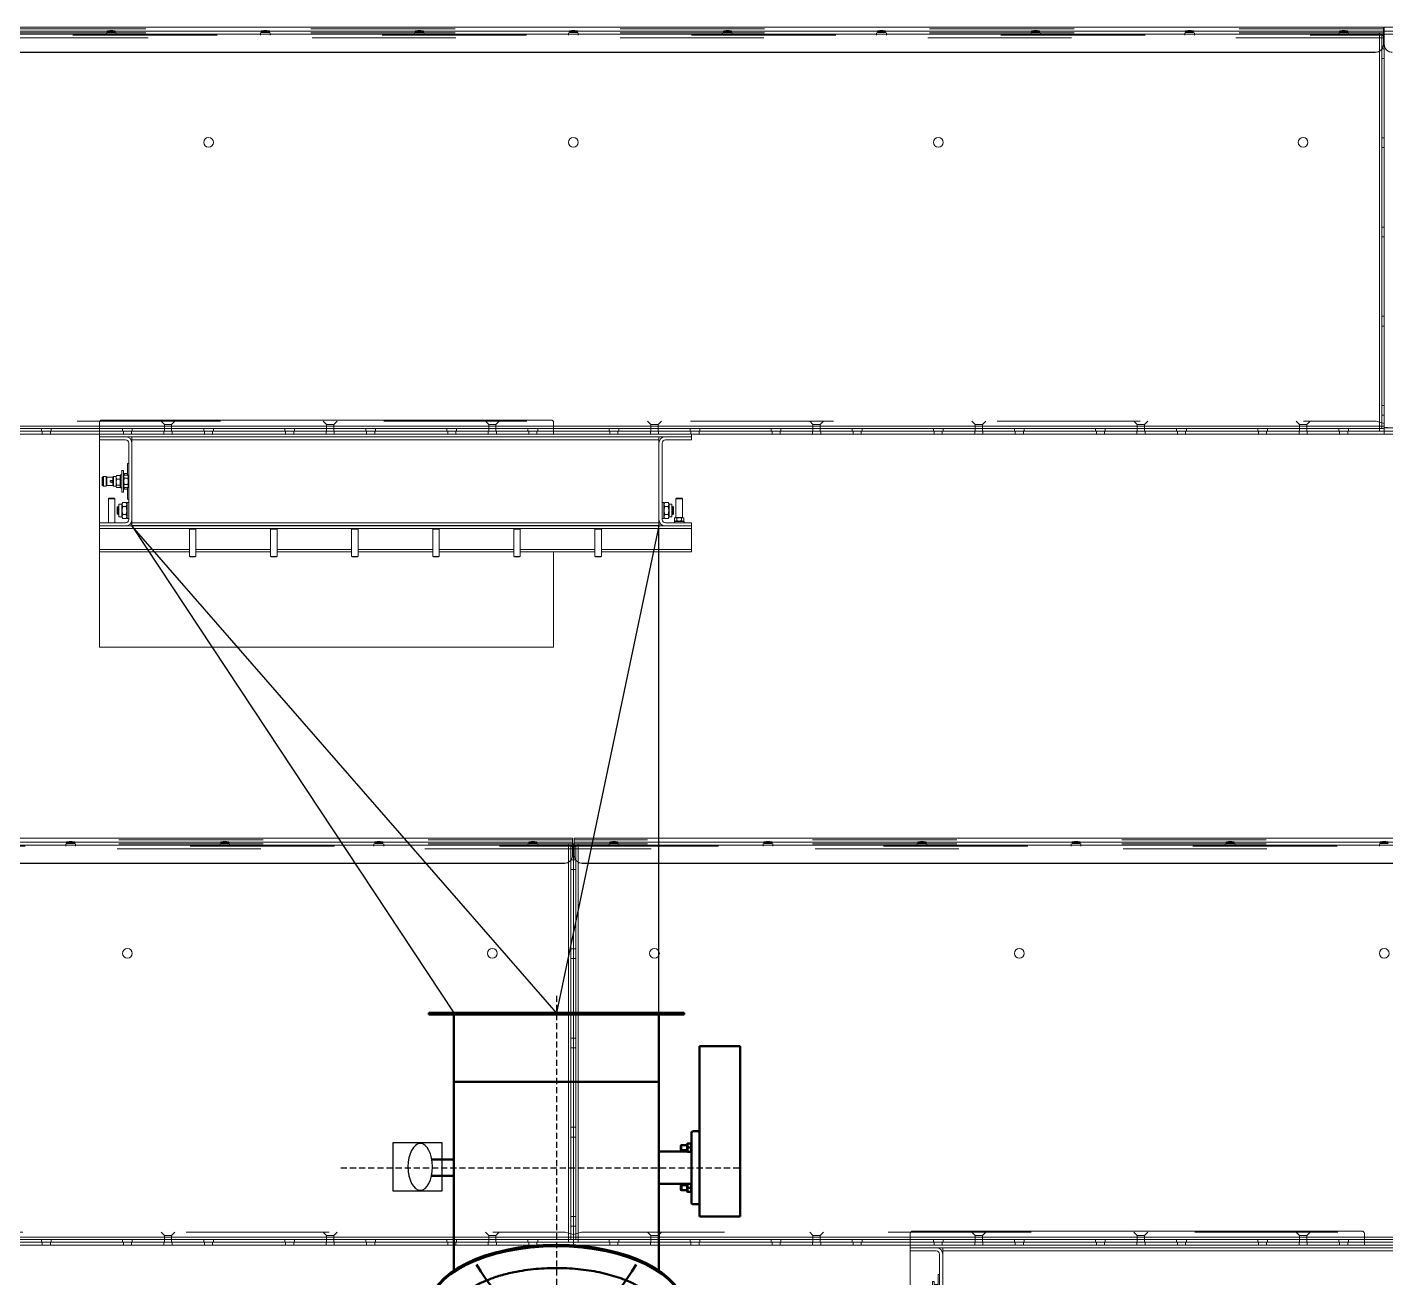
# Model space of a CAD drawing. Header units: millimetres. Extents: x 3220 to 226993, y 817 to 176024.
# Drawn here: x 76842 to 78518, y 159454 to 160996 of the extents above; entities that cross this region are included whole.
import ezdxf

# ---------------------------------------------------------------- set-up
doc = ezdxf.new("R2010")
doc.units = ezdxf.units.MM
doc.linetypes.add('DASHED', pattern=[15, 7, -8])
doc.linetypes.add('GESTRICHELT2', pattern=[0.375, 0.25, -0.125])
for name, color, linetype, lineweight in [('Mittellinie (ISO)', 7, 'Continuous', 25), ('Mittelpunktmarkierung (ISO)', 7, 'Continuous', 25), ('Sichtbar (ISO)', 7, 'Continuous', 50)]:
    doc.layers.add(name, color=color, linetype=linetype, lineweight=lineweight)
for name, color, linetype, lineweight, true_color in [('Sichtbare Kanten(DIN)', 7, 'Continuous', 50, 0x3f3f3f), ('Sichtbare tangentiale Kanten(DIN)', 7, 'Continuous', 50, 0x3f3f3f), ('Verdeckte Kanten(DIN)', 7, 'DASHED', 35, 0x3f3f3f), ('Verdeckte tangentiale Kanten(DIN)', 7, 'DASHED', 35, 0x3f3f3f)]:
    doc.layers.add(name, color=color, linetype=linetype, lineweight=lineweight, true_color=true_color)

# ---------------------------------------------------------------- blocks, each defined once
blk = doc.blocks.new('TKF 300 2000 F')
at = {"layer": 'Sichtbare Kanten(DIN)', "color": 5, "lineweight": 0}
for p, q in [((-2000, 495), (-2000, 492)), ((-2000, 495), (-1999, 495)), ((-2000, 492), (-1999, 492)), ((-1999, 491.9), (-2000, 491.9)), ((-2000, 7.1), (-2000, 491.9)), ((-1999, 497), (-1999, 502)), ((-1999, 502), (-1999, 502)), ((-1, 502), (-1999, 502)), ((-1999, 497), (-1999, 493.3)), ((-1999, 481.1), (-1999, 493.3)), ((-1, 502), (-1, 497)), ((-1, 502), (-1, 502)), ((-1, 493.3), (-1, 497)), ((-1, 495), (0, 495)), ((-1, 493.3), (-1, 481.1)), ((-1, 492), (0, 492)), ((-1, 491.9), (0, 491.9)), ((0, 495), (0, 492)), ((0, 491.9), (0, 7.1)), ((-1999, 481.1), (-1999, 480.9)), ((-1997, 7.1), (-1997, 474.9)), ((-11, 471.1), (-1989, 471.1)), ((-1989, 470.9), (-11, 470.9)), ((-3, 474.9), (-3, 7.1)), ((-1, 480.9), (-1, 481.1)), ((-1997, 7.1), (-2000, 7.1)), ((-2000, 7.1), (-2000, 7)), ((-2000, 4), (-2000, 7)), ((0, 7), (-2000, 7)), ((-2000, 4), (0, 4)), ((-2000, 0), (-2000, 4)), ((0, 4), (-2000, 4)), ((-1994, 10), (-1997, 10)), ((-1994, 10), (-1994, 7)), ((-6, 10), (-3, 10)), ((-6, 7), (-6, 10)), ((-3, 7.1), (0, 7.1)), ((0, 7), (0, 7.1)), ((0, 4), (0, 7)), ((0, 0), (0, 4)), ((-2000, 0), (0, 0))]:
    blk.add_line(p, q, dxfattribs=at)
for centre in [(-1900, 360), (-1450, 360), (-1000, 360), (-550, 360), (-100, 360)]:
    blk.add_circle(centre, 6, dxfattribs=at)
for centre in [(-1950, 497.6), (-1760, 497.6), (-1570, 497.6), (-1380, 497.6), (-1190, 497.6), (-1000, 497.6), (-620, 497.6), (-430, 497.6), (-240, 497.6), (-50, 497.6)]:
    blk.add_ellipse(centre, major_axis=(-5, 0), ratio=0.026186, dxfattribs=at)
for centre, major_axis, start_param, end_param in [((-1989, 481.1), (-10, 0), 0, 1.570796), ((-1989, 480.9), (-10, 0), 0, 1.570796), ((-11, 481.1), (10, 0), 4.712389, 6.283185), ((-11, 480.9), (10, 0), 4.712389, 6.283185)]:
    blk.add_ellipse(centre, major_axis=major_axis, ratio=0.996195, start_param=start_param, end_param=end_param, dxfattribs=at)
at = {"layer": 'Sichtbare tangentiale Kanten(DIN)', "color": 5, "lineweight": 0}
for p, q in [((-1999, 502), (-1, 502)), ((-1999, 497), (-1, 497)), ((-1999, 493.3), (-1, 493.3)), ((-1994, 472.3), (-1994, 10)), ((-1989, 470.9), (-1989, 471.1)), ((-11, 471.1), (-11, 470.9)), ((-6, 10), (-6, 472.3)), ((-1994, 10), (-6, 10))]:
    blk.add_line(p, q, dxfattribs=at)
at = {"layer": 'Verdeckte Kanten(DIN)', "color": 5, "lineweight": 0, "ltscale": 0.571309}
for p, q in [((-2000, 489), (-1997, 489)), ((-1994, 495), (-1994, 492)), ((-1956, 492), (-1956, 495)), ((-1944, 492), (-1944, 495)), ((-1766, 492), (-1766, 495)), ((-1754, 492), (-1754, 495)), ((-1576, 492), (-1576, 495)), ((-1564, 492), (-1564, 495)), ((-1386, 492), (-1386, 495)), ((-1374, 492), (-1374, 495)), ((-1196, 492), (-1196, 495)), ((-1184, 492), (-1184, 495)), ((-1006, 492), (-1006, 495)), ((-626, 492), (-626, 495)), ((-614, 492), (-614, 495)), ((-436, 492), (-436, 495)), ((-424, 492), (-424, 495)), ((-246, 492), (-246, 495)), ((-234, 492), (-234, 495)), ((-56, 492), (-56, 495)), ((-44, 492), (-44, 495)), ((-6, 492), (-6, 495)), ((-3, 489), (0, 489)), ((-1997, 475.5), (-2000, 475.5)), ((0, 475.5), (-3, 475.5)), ((-1997, 463.5), (-2000, 463.5)), ((0, 463.5), (-3, 463.5)), ((-1997, 365.5), (-2000, 365.5)), ((-1997, 353.5), (-2000, 353.5)), ((0, 365.5), (-3, 365.5)), ((0, 353.5), (-3, 353.5)), ((-1997, 255.5), (-2000, 255.5)), ((0, 255.5), (-3, 255.5)), ((-1997, 243.5), (-2000, 243.5)), ((0, 243.5), (-3, 243.5)), ((-1997, 145.5), (-2000, 145.5)), ((0, 145.5), (-3, 145.5)), ((-1997, 133.5), (-2000, 133.5)), ((0, 133.5), (-3, 133.5)), ((-1997, 35.5), (-2000, 35.5)), ((0, 35.5), (-3, 35.5)), ((-1997, 23.5), (-2000, 23.5)), ((0, 23.5), (-3, 23.5)), ((-1997, 10), (-2000, 10)), ((-1994, 7), (-1994, 4)), ((-1956, 7), (-1956, 4)), ((-1944, 7), (-1944, 4)), ((-1856, 7), (-1856, 4)), ((-1844, 7), (-1844, 4)), ((-1756, 7), (-1756, 4)), ((-1744, 7), (-1744, 4)), ((-1656, 7), (-1656, 4)), ((-1644, 7), (-1644, 4)), ((-1556, 7), (-1556, 4)), ((-1544, 7), (-1544, 4)), ((-1456, 7), (-1456, 4)), ((-1444, 7), (-1444, 4)), ((-1356, 7), (-1356, 4)), ((-1344, 7), (-1344, 4)), ((-1256, 7), (-1256, 4)), ((-1244, 7), (-1244, 4)), ((-1156, 7), (-1156, 4)), ((-1144, 7), (-1144, 4)), ((-1056, 7), (-1056, 4)), ((-1044, 7), (-1044, 4)), ((-656, 7), (-656, 4)), ((-644, 7), (-644, 4)), ((-556, 7), (-556, 4)), ((-544, 7), (-544, 4)), ((-456, 7), (-456, 4)), ((-444, 7), (-444, 4)), ((-356, 7), (-356, 4)), ((-344, 7), (-344, 4)), ((-256, 7), (-256, 4)), ((-244, 7), (-244, 4)), ((-156, 7), (-156, 4)), ((-144, 7), (-144, 4)), ((-56, 7), (-56, 4)), ((-44, 7), (-44, 4)), ((-6, 7), (-6, 4)), ((0, 10), (-3, 10))]:
    blk.add_line(p, q, dxfattribs=at)
at = {"layer": 'Verdeckte Kanten(DIN)', "color": 5, "lineweight": 0, "ltscale": 25.437323}
for p, q in [((-1, 500), (-1999, 500)), ((-1999, 492), (-1, 492))]:
    blk.add_line(p, q, dxfattribs=at)
at = {"layer": 'Verdeckte Kanten(DIN)', "color": 5, "lineweight": 0, "ltscale": 0.380839}
for p, q in [((-1997, 491.9), (-1999, 491.9)), ((-3, 491.9), (-1, 491.9))]:
    blk.add_line(p, q, dxfattribs=at)
at = {"layer": 'Verdeckte Kanten(DIN)', "color": 5, "lineweight": 0, "ltscale": 3.233633}
for p, q in [((-1997, 474.9), (-1997, 491.9)), ((-3, 491.9), (-3, 474.9))]:
    blk.add_line(p, q, dxfattribs=at)
at = {"layer": 'Verdeckte Kanten(DIN)', "color": 5, "lineweight": 0, "ltscale": 0.897467}
for p, q in [((-1994, 489), (-1997, 489)), ((-1994, 492), (-1994, 489)), ((-6, 489), (-6, 492)), ((-6, 489), (-3, 489))]:
    blk.add_line(p, q, dxfattribs=at)
at = {"layer": 'Verdeckte Kanten(DIN)', "color": 5, "lineweight": 0, "ltscale": 0.38097}
for p, q in [((-1955, 495.6), (-1955, 497.6)), ((-1945, 495.6), (-1945, 497.6)), ((-1765, 495.6), (-1765, 497.6)), ((-1755, 495.6), (-1755, 497.6)), ((-1575, 495.6), (-1575, 497.6)), ((-1565, 495.6), (-1565, 497.6)), ((-1385, 495.6), (-1385, 497.6)), ((-1375, 495.6), (-1375, 497.6)), ((-1195, 495.6), (-1195, 497.6)), ((-1185, 495.6), (-1185, 497.6)), ((-1005, 495.6), (-1005, 497.6)), ((-625, 495.6), (-625, 497.6)), ((-615, 495.6), (-615, 497.6)), ((-435, 495.6), (-435, 497.6)), ((-425, 495.6), (-425, 497.6)), ((-245, 495.6), (-245, 497.6)), ((-235, 495.6), (-235, 497.6)), ((-55, 495.6), (-55, 497.6)), ((-45, 495.6), (-45, 497.6))]:
    blk.add_line(p, q, dxfattribs=at)
at = {"layer": 'Verdeckte Kanten(DIN)', "color": 5, "lineweight": 0, "ltscale": 1.971787}
for p, q in [((-2000, 13.3), (-1990, 16)), ((-10, 16), (0, 13.3))]:
    blk.add_line(p, q, dxfattribs=at)
at = {"layer": 'Verdeckte Kanten(DIN)', "color": 5, "lineweight": 0, "ltscale": 25.208158}
blk.add_line((-1990, 16), (-10, 16), dxfattribs=at)
at = {"layer": 'Verdeckte Kanten(DIN)', "color": 5, "lineweight": 0, "ltscale": 0.761779}
for p, q in [((-1955, 0), (-1955, 4)), ((-1945, 0), (-1945, 4)), ((-1905, 0), (-1905, 4)), ((-1895, 0), (-1895, 4)), ((-1855, 0), (-1855, 4)), ((-1845, 0), (-1845, 4)), ((-1755, 0), (-1755, 4)), ((-1745, 0), (-1745, 4)), ((-1705, 0), (-1705, 4)), ((-1695, 0), (-1695, 4)), ((-1655, 0), (-1655, 4)), ((-1645, 0), (-1645, 4)), ((-1555, 0), (-1555, 4)), ((-1545, 0), (-1545, 4)), ((-1505, 0), (-1505, 4)), ((-1495, 0), (-1495, 4)), ((-1455, 0), (-1455, 4)), ((-1445, 0), (-1445, 4)), ((-1355, 0), (-1355, 4)), ((-1345, 0), (-1345, 4)), ((-1305, 0), (-1305, 4)), ((-1295, 0), (-1295, 4)), ((-1255, 0), (-1255, 4)), ((-1245, 0), (-1245, 4)), ((-1155, 0), (-1155, 4)), ((-1145, 0), (-1145, 4)), ((-1105, 0), (-1105, 4)), ((-1095, 0), (-1095, 4)), ((-1055, 0), (-1055, 4)), ((-1045, 0), (-1045, 4)), ((-655, 0), (-655, 4)), ((-645, 0), (-645, 4)), ((-555, 0), (-555, 4)), ((-545, 0), (-545, 4)), ((-505, 0), (-505, 4)), ((-495, 0), (-495, 4)), ((-455, 0), (-455, 4)), ((-445, 0), (-445, 4)), ((-355, 0), (-355, 4)), ((-345, 0), (-345, 4)), ((-305, 0), (-305, 4)), ((-295, 0), (-295, 4)), ((-255, 0), (-255, 4)), ((-245, 0), (-245, 4)), ((-155, 0), (-155, 4)), ((-145, 0), (-145, 4)), ((-105, 0), (-105, 4)), ((-95, 0), (-95, 4)), ((-55, 0), (-55, 4)), ((-45, 0), (-45, 4))]:
    blk.add_line(p, q, dxfattribs=at)
at = {"layer": 'Verdeckte Kanten(DIN)', "color": 5, "lineweight": 0, "ltscale": 1.104296}
for p, q in [((-1904.5, 11.9), (-1908.6, 16)), ((-1895.5, 11.9), (-1891.4, 16)), ((-1704.5, 11.9), (-1708.6, 16)), ((-1695.5, 11.9), (-1691.4, 16)), ((-1504.5, 11.9), (-1508.6, 16)), ((-1495.5, 11.9), (-1491.4, 16)), ((-1304.5, 11.9), (-1308.6, 16)), ((-1295.5, 11.9), (-1291.4, 16)), ((-1104.5, 11.9), (-1108.6, 16)), ((-1095.5, 11.9), (-1091.4, 16)), ((-504.5, 11.9), (-508.6, 16)), ((-495.5, 11.9), (-491.4, 16)), ((-304.5, 11.9), (-308.6, 16)), ((-295.5, 11.9), (-291.4, 16)), ((-104.5, 11.9), (-108.6, 16)), ((-95.5, 11.9), (-91.4, 16))]:
    blk.add_line(p, q, dxfattribs=at)
at = {"layer": 'Verdeckte Kanten(DIN)', "color": 5, "lineweight": 0, "ltscale": 2.692601}
for p, q in [((-1904.5, 11.9), (-1895.5, 11.9)), ((-1704.5, 11.9), (-1695.5, 11.9)), ((-1504.5, 11.9), (-1495.5, 11.9)), ((-1304.5, 11.9), (-1295.5, 11.9)), ((-1104.5, 11.9), (-1095.5, 11.9)), ((-504.5, 11.9), (-495.5, 11.9)), ((-304.5, 11.9), (-295.5, 11.9)), ((-104.5, 11.9), (-95.5, 11.9))]:
    blk.add_line(p, q, dxfattribs=at)
at = {"layer": 'Verdeckte Kanten(DIN)', "color": 5, "lineweight": 0, "ltscale": 1.50461}
for p, q in [((-1904.5, 4), (-1904.5, 11.9)), ((-1895.5, 4), (-1895.5, 11.9)), ((-1704.5, 4), (-1704.5, 11.9)), ((-1695.5, 4), (-1695.5, 11.9)), ((-1504.5, 4), (-1504.5, 11.9)), ((-1495.5, 4), (-1495.5, 11.9)), ((-1304.5, 4), (-1304.5, 11.9)), ((-1295.5, 4), (-1295.5, 11.9)), ((-1104.5, 4), (-1104.5, 11.9)), ((-1095.5, 4), (-1095.5, 11.9)), ((-504.5, 4), (-504.5, 11.9)), ((-495.5, 4), (-495.5, 11.9)), ((-304.5, 4), (-304.5, 11.9)), ((-295.5, 4), (-295.5, 11.9)), ((-104.5, 4), (-104.5, 11.9)), ((-95.5, 4), (-95.5, 11.9))]:
    blk.add_line(p, q, dxfattribs=at)
at = {"layer": 'Verdeckte Kanten(DIN)', "color": 5, "lineweight": 0, "ltscale": 5.984706}
for centre in [(-1950, 495.6), (-1760, 495.6), (-1570, 495.6), (-1380, 495.6), (-1190, 495.6), (-1000, 495.6), (-620, 495.6), (-430, 495.6), (-240, 495.6), (-50, 495.6)]:
    blk.add_ellipse(centre, major_axis=(5, 0), ratio=0.026186, dxfattribs=at)
at = {"layer": 'Verdeckte tangentiale Kanten(DIN)', "color": 5, "lineweight": 0, "ltscale": 25.437323}
for p, q in [((-1, 500), (-1999, 500)), ((-1, 495), (-1999, 495)), ((-1, 493.2), (-1999, 493.2))]:
    blk.add_line(p, q, dxfattribs=at)
at = {"layer": 'Verdeckte tangentiale Kanten(DIN)', "color": 5, "lineweight": 0, "ltscale": 3.18604}
for p, q in [((-1994, 489), (-1994, 472.3)), ((-6, 472.3), (-6, 489))]:
    blk.add_line(p, q, dxfattribs=at)
at = {"layer": 'Verdeckte tangentiale Kanten(DIN)', "color": 5, "lineweight": 0, "ltscale": 25.310009}
blk.add_line((-6, 489), (-1994, 489), dxfattribs=at)
blk = doc.blocks.new('102')
for p in [(-7107, -319), (-5107, -319)]:
    blk.add_blockref('TKF 300 2000 F', p)
blk = doc.blocks.new('300x650 for TKF 300 R')
at = {"layer": 'Sichtbare Kanten(DIN)', "color": 6, "lineweight": 0}
for p, q in [((-365, 146.5), (195, 146.5)), ((-365, 146.5), (-365, 143.5)), ((-365, 29), (-365, 143.5)), ((195, 146.5), (195, 143.5)), ((195, 29), (195, 143.5)), ((-253.2, 35.2), (-254, 34.5)), ((-246, 34.5), (-254, 34.5)), ((-254, 1), (-254, 34.5)), ((-253.2, 35.2), (-246.8, 35.2)), ((-246.8, 35.2), (-246, 34.5)), ((-246, 1), (-246, 34.5)), ((-153.2, 35.2), (-154, 34.5)), ((-146, 34.5), (-154, 34.5)), ((-154, 1), (-154, 34.5)), ((-153.2, 35.2), (-146.8, 35.2)), ((-146.8, 35.2), (-146, 34.5)), ((-146, 1), (-146, 34.5)), ((-53.2, 35.2), (-54, 34.5)), ((-46, 34.5), (-54, 34.5)), ((-54, 1), (-54, 34.5)), ((-53.2, 35.2), (-46.8, 35.2)), ((-46.8, 35.2), (-46, 34.5)), ((-46, 1), (-46, 34.5)), ((46.8, 35.2), (46, 34.5)), ((54, 34.5), (46, 34.5)), ((46, 1), (46, 34.5)), ((46.8, 35.2), (53.2, 35.2)), ((53.2, 35.2), (54, 34.5)), ((54, 1), (54, 34.5)), ((146.8, 35.2), (146, 34.5)), ((154, 34.5), (146, 34.5)), ((146, 1), (146, 34.5)), ((146.8, 35.2), (153.2, 35.2)), ((153.2, 35.2), (154, 34.5)), ((154, 1), (154, 34.5)), ((246.8, 35.2), (246, 34.5)), ((254, 34.5), (246, 34.5)), ((246, 1), (246, 34.5)), ((246.8, 35.2), (253.2, 35.2)), ((253.2, 35.2), (254, 34.5)), ((254, 1), (254, 34.5)), ((-365, 26), (-365, 29)), ((-254, 29), (-365, 29)), ((-365, 3), (-365, 26)), ((-365, 26), (-254, 26)), ((-154, 29), (-246, 29)), ((-246, 26), (-154, 26)), ((-54, 29), (-146, 29)), ((-146, 26), (-54, 26)), ((46, 29), (-46, 29)), ((-46, 26), (46, 26)), ((146, 29), (54, 29)), ((54, 26), (146, 26)), ((246, 29), (154, 29)), ((154, 26), (246, 26)), ((365, 29), (254, 29)), ((254, 26), (365, 26)), ((365, 26), (365, 29)), ((365, 26), (365, 3)), ((-365, 0), (-365, 3)), ((-365, 0), (-365, -3)), ((365, 0), (-365, 0)), ((-254, 1), (-246, 1)), ((-253.2, 0.2), (-254, 1)), ((-246.8, 0.2), (-253.2, 0.2)), ((-246.8, 0.2), (-246, 1)), ((-154, 1), (-146, 1)), ((-153.2, 0.2), (-154, 1)), ((-146.8, 0.2), (-153.2, 0.2)), ((-146.8, 0.2), (-146, 1)), ((-54, 1), (-46, 1)), ((-53.2, 0.2), (-54, 1)), ((-46.8, 0.2), (-53.2, 0.2)), ((-46.8, 0.2), (-46, 1)), ((46, 1), (54, 1)), ((46.8, 0.2), (46, 1)), ((53.2, 0.2), (46.8, 0.2)), ((53.2, 0.2), (54, 1)), ((146, 1), (154, 1)), ((146.8, 0.2), (146, 1)), ((153.2, 0.2), (146.8, 0.2)), ((153.2, 0.2), (154, 1)), ((246, 1), (254, 1)), ((246.8, 0.2), (246, 1)), ((253.2, 0.2), (246.8, 0.2)), ((253.2, 0.2), (254, 1)), ((365, 0), (365, 3)), ((365, 0), (365, -3)), ((-365, -3), (-365, -7)), ((-365, -3), (365, -3)), ((-360, -7), (-365, -7)), ((-365, -109), (-365, -7)), ((-360, -3), (-333, -3)), ((-333, -7), (-360, -7)), ((-354, -7), (-354, -36.5)), ((-346, -7), (-346, -36.5)), ((-341, -29.8), (-341, -14.2)), ((-337.5, -14.2), (-341, -14.2)), ((-337.5, -14.2), (-336.3, -12.2)), ((-337.5, -29.8), (-337.5, -14.2)), ((-332.2, -12.2), (-336.3, -12.2)), ((-331, -14.2), (-332.2, -12.2)), ((-331, -32), (-331, -12)), ((-329, -12), (-331, -12)), ((-329, -105), (-329, -11)), ((-327.7, -5), (-325, -5)), ((-325, -7), (-325, -3)), ((325, -3), (-325, -3)), ((325, -7), (-325, -7)), ((-325, -7), (-325, -11)), ((-325, -11), (-325, -105)), ((325, -7), (325, -3)), ((325, -5), (327.7, -5)), ((325, -7), (325, -11)), ((325, -11), (325, -105)), ((329, -105), (329, -11)), ((329, -12), (331, -12)), ((331, -12), (331, -32)), ((331, -14.2), (332.2, -12.2)), ((332.2, -12.2), (336.3, -12.2)), ((360, -3), (333, -3)), ((333, -7), (360, -7)), ((337.5, -14.2), (336.3, -12.2)), ((337.5, -14.2), (337.5, -29.8)), ((337.5, -14.2), (341, -14.2)), ((341, -14.2), (341, -29.8)), ((344, -7), (344, -8.6)), ((356, -8.6), (344, -8.6)), ((345.6, -8.6), (344.2, -9.4)), ((344.2, -12.8), (344.2, -9.4)), ((345.6, -13.6), (344.2, -12.8)), ((345.6, -13.6), (354.4, -13.6)), ((346, -13.6), (346, -36.5)), ((347.1, -12.8), (347.1, -9.4)), ((352.9, -12.8), (352.9, -9.4)), ((354, -13.6), (354, -36.5)), ((354.4, -8.6), (355.8, -9.4)), ((354.4, -13.6), (355.8, -12.8)), ((355.8, -12.8), (355.8, -9.4)), ((356, -7), (356, -8.6)), ((360, -7), (365, -7)), ((365, -3), (365, -7)), ((-343, -17.9), (-342.1, -17)), ((-343, -26.1), (-343, -17.9)), ((-343, -26.1), (-342.1, -27)), ((-342.1, -17), (-342.1, -27)), ((-341, -17), (-342.1, -17)), ((-341, -27), (-342.1, -27)), ((-337.5, -29.8), (-341, -29.8)), ((-337.5, -29.8), (-336.3, -31.8)), ((-332.2, -17.1), (-336.3, -17.1)), ((-332.2, -26.9), (-336.3, -26.9)), ((-332.2, -31.8), (-336.3, -31.8)), ((-331, -29.8), (-332.2, -31.8)), ((-329, -32), (-331, -32)), ((329, -32), (331, -32)), ((331, -29.8), (332.2, -31.8)), ((332.2, -17.1), (336.3, -17.1)), ((332.2, -26.9), (336.3, -26.9)), ((332.2, -31.8), (336.3, -31.8)), ((337.5, -29.8), (336.3, -31.8)), ((337.5, -29.8), (341, -29.8)), ((341, -17), (342.1, -17)), ((341, -27), (342.1, -27)), ((342.1, -27), (342.1, -17)), ((343, -17.9), (342.1, -17)), ((343, -26.1), (342.1, -27)), ((343, -17.9), (343, -26.1)), ((-354, -36.5), (-346, -36.5)), ((-353.2, -37.2), (-354, -36.5)), ((-346.8, -37.2), (-353.2, -37.2)), ((-346.8, -37.2), (-346, -36.5)), ((-339.1, -66), (-339.1, -50)), ((-337.5, -50), (-339.1, -50)), ((-337.5, -49.5), (-337.5, -44.5)), ((-335.5, -44.5), (-337.5, -44.5)), ((-337.5, -49.5), (-337.5, -66.5)), ((-335.5, -44.5), (-335.5, -49.5)), ((-335.5, -49.5), (-335.5, -66.5)), ((-334.5, -49.5), (-334.1, -48.2)), ((-334.5, -50.6), (-334.5, -49.5)), ((-334.1, -48.2), (-330.9, -48.2)), ((-330.5, -49.5), (-330.9, -48.2)), ((-330.5, -36), (-330.5, -50.5)), ((-329, -36), (-330.5, -36)), ((346, -36.5), (354, -36.5)), ((346.8, -37.2), (346, -36.5)), ((353.2, -37.2), (346.8, -37.2)), ((353.2, -37.2), (354, -36.5)), ((-361.5, -52.7), (-361.5, -63.3)), ((-360.5, -52.7), (-361.5, -52.7)), ((-360.5, -63.3), (-361.5, -63.3)), ((-360.5, -52.6), (-359.9, -52)), ((-360.5, -52.6), (-360.5, -63.4)), ((-360.5, -63.4), (-359.9, -64)), ((-359.9, -52), (-359.9, -64)), ((-356.6, -52), (-359.9, -52)), ((-356.6, -64), (-359.9, -64)), ((-356.6, -52), (-356.6, -64)), ((-356, -52.6), (-356.6, -52)), ((-356, -63.4), (-356.6, -64)), ((-356, -52.6), (-356, -63.4)), ((-351.7, -52.7), (-356, -52.7)), ((-351.7, -63.2), (-356, -63.2)), ((-348.5, -52.7), (-349.2, -52.7)), ((-348.5, -63.2), (-349.2, -63.2)), ((-348.5, -52.7), (-347.7, -52)), ((-348.5, -52.7), (-348.5, -63.2)), ((-348.5, -63.2), (-347.7, -64)), ((-347.7, -52), (-347.7, -64)), ((-344.4, -52), (-347.7, -52)), ((-344.4, -64), (-347.7, -64)), ((-344.4, -51.5), (-344.1, -51)), ((-344.4, -51.5), (-344.4, -52)), ((-344.4, -52), (-344.4, -57.1)), ((-344.4, -57.1), (-344.4, -63.1)), ((-344.4, -63.1), (-344.4, -64.5)), ((-344.4, -64.5), (-344.1, -65)), ((-339.7, -50.6), (-343.8, -50.6)), ((-339.7, -53.4), (-343.8, -53.4)), ((-339.7, -60.8), (-343.8, -60.8)), ((-339.7, -65.4), (-343.8, -65.4)), ((-339.7, -50.6), (-339.7, -53.4)), ((-339.1, -52), (-339.7, -52)), ((-339.7, -52.3), (-339.1, -52.3)), ((-339.7, -53.4), (-339.7, -60.8)), ((-339.7, -60.8), (-339.7, -65.4)), ((-339.7, -63.7), (-339.1, -63.7)), ((-339.1, -64), (-339.7, -64)), ((-337.5, -66), (-339.1, -66)), ((-337.5, -71.5), (-337.5, -66.5)), ((-335.5, -52.3), (-334.4, -50.5)), ((-335.3, -52), (-335.5, -52)), ((-335.5, -63.6), (-334.4, -65.5)), ((-335.3, -64), (-335.5, -64)), ((-335.5, -66.5), (-335.5, -71.5)), ((-334.5, -66.5), (-334.5, -65.4)), ((-334.5, -66.5), (-334.1, -67.8)), ((-330.1, -50.5), (-334.4, -50.5)), ((-330.1, -54.2), (-334.4, -54.2)), ((-330.1, -61.8), (-334.4, -61.8)), ((-330.1, -65.5), (-334.4, -65.5)), ((-330.5, -66.5), (-330.9, -67.8)), ((-330.5, -65.5), (-330.5, -80)), ((-329, -52.3), (-330.1, -50.5)), ((-329, -63.6), (-330.1, -65.5)), ((-337.5, -71.5), (-335.5, -71.5)), ((-334.1, -67.8), (-330.9, -67.8)), ((-329, -80), (-330.5, -80)), ((-365, -109), (-360, -109)), ((-365, -109), (-365, -113)), ((-360, -113), (-365, -113)), ((-365, -113), (-365, -116)), ((-360, -116), (-365, -116)), ((-365, -130.5), (-365, -116)), ((-360, -109), (-333, -109)), ((-333, -113), (-360, -113)), ((360, -116), (-360, -116)), ((-325, -113), (-333, -113)), ((-325, -109), (-325, -105)), ((-325, -113), (-325, -109)), ((325, -109), (-325, -109)), ((325, -113), (-325, -113)), ((195, -130.5), (195, -116)), ((325, -105), (325, -109)), ((325, -113), (325, -109)), ((333, -113), (325, -113)), ((360, -109), (333, -109)), ((333, -113), (360, -113)), ((365, -109), (360, -109)), ((360, -113), (365, -113)), ((365, -116), (360, -116)), ((365, -109), (365, -113)), ((365, -116), (365, -113)), ((-362, -133.5), (192, -133.5))]:
    blk.add_line(p, q, dxfattribs=at)
for centre, radius, start, end in [((-333, -11), 8, 0, 90), ((-333, -11), 4, 0, 90), ((333, -11), 8, 90, 180), ((333, -11), 4, 90, 180), ((-333, -105), 8, 270, 0), ((-333, -105), 4, 270, 0), ((333, -105), 8, 180, 270), ((333, -105), 4, 180, 270), ((-362, -130.5), 3, 180, 270), ((192, -130.5), 3, 270, 0)]:
    blk.add_arc(centre, radius, start, end, dxfattribs=at)
for points, weights in [([(-336.3, -12.2), (-337.8, -14.6), (-336.3, -17.1)], [1, 1.15470053838, 1]), ([(-332.2, -17.1), (-330.7, -14.6), (-332.2, -12.2)], [1, 1.15470053838, 1]), ([(332.2, -12.2), (330.7, -14.6), (332.2, -17.1)], [1, 1.15470053838, 1]), ([(336.3, -17.1), (337.8, -14.6), (336.3, -12.2)], [1, 1.15470053838, 1]), ([(347.1, -9.4), (345.7, -8.6), (344.2, -9.4)], [1, 1.15470053838, 1]), ([(344.2, -12.8), (345.7, -13.6), (347.1, -12.8)], [1, 1.15470053838, 1]), ([(352.9, -9.4), (350, -8.6), (347.1, -9.4)], [1, 1.15470053838, 1]), ([(347.1, -12.8), (350, -13.6), (352.9, -12.8)], [1, 1.15470053838, 1]), ([(355.8, -9.4), (354.3, -8.6), (352.9, -9.4)], [1, 1.15470053838, 1]), ([(352.9, -12.8), (354.3, -13.6), (355.8, -12.8)], [1, 1.15470053838, 1]), ([(-336.3, -17.1), (-337.8, -22), (-336.3, -26.9)], [1, 1.15470053838, 1]), ([(-336.3, -26.9), (-337.8, -29.4), (-336.3, -31.8)], [1, 1.15470053838, 1]), ([(-332.2, -26.9), (-330.7, -22), (-332.2, -17.1)], [1, 1.15470053838, 1]), ([(-332.2, -31.8), (-330.7, -29.4), (-332.2, -26.9)], [1, 1.15470053838, 1]), ([(332.2, -17.1), (330.7, -22), (332.2, -26.9)], [1, 1.15470053838, 1]), ([(332.2, -26.9), (330.7, -29.4), (332.2, -31.8)], [1, 1.15470053838, 1]), ([(336.3, -26.9), (337.8, -22), (336.3, -17.1)], [1, 1.15470053838, 1]), ([(336.3, -31.8), (337.8, -29.4), (336.3, -26.9)], [1, 1.15470053838, 1]), ([(-334.5, -50.6), (-334.5, -49.5), (-334.1, -48.2)], [1.00080034477, 1.0457013097, 1.01550081983]), ([(-330.9, -48.2), (-330.5, -49.4), (-330.5, -50.5)], [1.01550081983, 1.04411788199, 1.00530225668]), ([(-343.8, -50.6), (-344.4, -51.3), (-344.4, -52)], [1, 1.0379548493, 1]), ([(-344.4, -52), (-344.4, -52.6), (-343.8, -53.4)], [1, 1.0379548493, 1]), ([(-343.8, -53.4), (-344.4, -55.4), (-344.4, -57.1)], [1, 1.0379548493, 1]), ([(-344.4, -57.1), (-344.4, -58.8), (-343.8, -60.8)], [1, 1.0379548493, 1]), ([(-343.8, -60.8), (-344.4, -62), (-344.4, -63.1)], [1, 1.0379548493, 1]), ([(-344.4, -63.1), (-344.4, -64.2), (-343.8, -65.4)], [1, 1.0379548493, 1]), ([(-343.8, -65.4), (-344, -65.2), (-344.1, -65)], [1, 1.01070966259, 1.0153754665]), ([(-334.4, -50.5), (-335.5, -52.4), (-334.4, -54.2)], [1, 1.15470053838, 1]), ([(-334.4, -54.2), (-335.5, -58), (-334.4, -61.8)], [1, 1.15470053838, 1]), ([(-334.4, -61.8), (-335.5, -63.6), (-334.4, -65.5)], [1, 1.15470053838, 1]), ([(-334.1, -67.8), (-334.5, -66.5), (-334.5, -65.4)], [1.01550081983, 1.0457013097, 1.00080034477]), ([(-330.5, -65.5), (-330.5, -66.6), (-330.9, -67.8)], [1.00530225668, 1.04411788199, 1.01550081983]), ([(-330.1, -54.2), (-329, -52.4), (-330.1, -50.5)], [1, 1.15470053838, 1]), ([(-330.1, -61.8), (-329, -58), (-330.1, -54.2)], [1, 1.15470053838, 1]), ([(-330.1, -65.5), (-329, -63.6), (-330.1, -61.8)], [1, 1.15470053838, 1])]:
    blk.add_rational_spline(points, weights, degree=2, dxfattribs=at)
for points, knots in [([(-349.2, -52.7), (-349.2, -52.7), (-349.3, -52.8), (-349.4, -52.8), (-349.5, -52.8), (-349.7, -52.8), (-349.9, -52.9), (-350.2, -52.9), (-350.3, -52.9), (-350.5, -52.9), (-350.7, -52.9), (-350.8, -52.9), (-351.1, -52.9), (-351.3, -52.8), (-351.5, -52.8), (-351.6, -52.8), (-351.7, -52.8), (-351.7, -52.7), (-351.7, -52.7)], [5.673838, 5.673838, 5.673838, 5.673838, 6.14663, 6.14663, 6.619423, 6.619423, 7.09227, 7.09227, 7.565117, 7.565117, 7.565117, 8.037964, 8.037964, 8.510811, 8.510811, 8.983603, 8.983603, 9.456396, 9.456396, 9.456396, 9.456396]), ([(-351.7, -58), (-351.7, -57.8), (-351.7, -57.7), (-351.6, -57.4), (-351.5, -57.2), (-351.3, -57), (-351.1, -56.9), (-350.8, -56.8), (-350.7, -56.7), (-350.3, -56.7), (-350.2, -56.8), (-349.9, -56.9), (-349.7, -57), (-349.5, -57.2), (-349.4, -57.4), (-349.3, -57.7), (-349.2, -57.8), (-349.2, -58)], [1.891279, 1.891279, 1.891279, 1.891279, 2.364072, 2.364072, 2.836865, 2.836865, 3.309712, 3.309712, 3.782558, 3.782558, 4.255405, 4.255405, 4.728252, 4.728252, 5.201045, 5.201045, 5.673838, 5.673838, 5.673838, 5.673838]), ([(-349.2, -58), (-349.2, -58.2), (-349.3, -58.3), (-349.4, -58.6), (-349.5, -58.8), (-349.7, -59), (-349.9, -59.1), (-350.2, -59.2), (-350.3, -59.2), (-350.5, -59.2), (-350.7, -59.2), (-350.8, -59.2), (-351.1, -59.1), (-351.3, -59), (-351.5, -58.8), (-351.6, -58.6), (-351.7, -58.3), (-351.7, -58.2), (-351.7, -58)], [5.673838, 5.673838, 5.673838, 5.673838, 6.14663, 6.14663, 6.619423, 6.619423, 7.09227, 7.09227, 7.565117, 7.565117, 7.565117, 8.037964, 8.037964, 8.510811, 8.510811, 8.983603, 8.983603, 9.456396, 9.456396, 9.456396, 9.456396]), ([(-351.7, -63.2), (-351.7, -63.2), (-351.7, -63.2), (-351.6, -63.2), (-351.5, -63.2), (-351.3, -63.2), (-351.1, -63.1), (-350.8, -63.1), (-350.7, -63.1), (-350.3, -63.1), (-350.2, -63.1), (-349.9, -63.1), (-349.7, -63.2), (-349.5, -63.2), (-349.4, -63.2), (-349.3, -63.2), (-349.2, -63.2), (-349.2, -63.2)], [1.891279, 1.891279, 1.891279, 1.891279, 2.364072, 2.364072, 2.836865, 2.836865, 3.309712, 3.309712, 3.782558, 3.782558, 4.255405, 4.255405, 4.728252, 4.728252, 5.201045, 5.201045, 5.673838, 5.673838, 5.673838, 5.673838])]:
    blk.add_open_spline(points, degree=3, knots=knots, dxfattribs=at)
blk = doc.blocks.new('117')
at = {"layer": 'Sichtbare Kanten(DIN)', "color": 30, "lineweight": 0}
for p, q in [((-7108, 183), (-9106, 183)), ((-7108, 183), (-7108, 178)), ((-7108, 183), (-7108, 183)), ((-7108, 174.4), (-7108, 178)), ((-7108, 176), (-7107, 176)), ((-7108, 174.4), (-7108, 162.1)), ((-7108, 173), (-7107, 173)), ((-7108, 172.9), (-7107, 172.9)), ((-7107, 178), (-7107, 183)), ((-7107, 183), (-7107, 183)), ((-7107, 178), (-7107, 174.4)), ((-7107, 176), (-7107, 173)), ((-7107, 162.1), (-7107, 174.4)), ((-7107, 172.9), (-7107, -311.9)), ((-7118, 152.1), (-9096, 152.1)), ((-9096, 151.9), (-7118, 151.9)), ((-7110, 155.9), (-7110, -311.9)), ((-7108, 161.9), (-7108, 162.1)), ((-7107, 162.1), (-7107, 161.9)), ((-7107, 161.9), (-7107, -310.5)), ((-7107, -312), (-9107, -312)), ((-9107, -315), (-7107, -315)), ((-7107, -315), (-9107, -315)), ((-7113, -309), (-7110, -309)), ((-7113, -312), (-7113, -309)), ((-7110, -311.9), (-7107, -311.9)), ((-7103, -310.5), (-7107, -310.5)), ((-7107, -315), (-7107, -311)), ((-6107, -311), (-7107, -311)), ((-7107, -312), (-7107, -311.9)), ((-7107, -315), (-7107, -312)), ((-7107, -319), (-7107, -315)), ((-7107, -315), (-6107, -315)), ((-7107, -315), (-7107, -319)), ((-6107, -315), (-7107, -315)), ((-9107, -319), (-7107, -319)), ((-7107, -319), (-6107, -319))]:
    blk.add_line(p, q, dxfattribs=at)
for centre in [(-8557, 41), (-8107, 41), (-7657, 41), (-7207, 41)]:
    blk.add_circle(centre, 6, dxfattribs=at)
for centre in [(-8677, 178.6), (-8487, 178.6), (-8297, 178.6), (-8107, 178.6), (-7917, 178.6), (-7727, 178.6), (-7537, 178.6), (-7347, 178.6), (-7157, 178.6)]:
    blk.add_ellipse(centre, major_axis=(-5, 0), ratio=0.026186, dxfattribs=at)
for centre, major_axis, start_param, end_param in [((-7118, 162.1), (10, 0), 4.712389, 6.283185), ((-7118, 161.9), (10, 0), 4.712389, 6.283185), ((-7097, 162.1), (-10, 0), 0, 1.570796), ((-7097, 161.9), (-10, 0), 0, 1.570796)]:
    blk.add_ellipse(centre, major_axis=major_axis, ratio=0.996195, start_param=start_param, end_param=end_param, dxfattribs=at)
at = {"layer": 'Sichtbare tangentiale Kanten(DIN)', "color": 30, "lineweight": 0}
for p, q in [((-9106, 183), (-7108, 183)), ((-9106, 178), (-7108, 178)), ((-9106, 174.4), (-7108, 174.4)), ((-7107, 183), (-6084, 183)), ((-7107, 178), (-6110, 178)), ((-7107, 174.4), (-6110, 174.4)), ((-7118, 152.1), (-7118, 151.9)), ((-7113, -309), (-7113, 153.3)), ((-9101, -309), (-7113, -309))]:
    blk.add_line(p, q, dxfattribs=at)
at = {"layer": 'Verdeckte Kanten(DIN)', "color": 30, "lineweight": 0, "ltscale": 25.437323}
for p, q in [((-7108, 181), (-9106, 181)), ((-9106, 173), (-7108, 173))]:
    blk.add_line(p, q, dxfattribs=at)
at = {"layer": 'Verdeckte Kanten(DIN)', "color": 30, "lineweight": 0, "ltscale": 0.571309}
for p, q in [((-8683, 173), (-8683, 176)), ((-8671, 173), (-8671, 176)), ((-8493, 173), (-8493, 176)), ((-8481, 173), (-8481, 176)), ((-8303, 173), (-8303, 176)), ((-8291, 173), (-8291, 176)), ((-8113, 173), (-8113, 176)), ((-8101, 173), (-8101, 176)), ((-7923, 173), (-7923, 176)), ((-7911, 173), (-7911, 176)), ((-7733, 173), (-7733, 176)), ((-7721, 173), (-7721, 176)), ((-7543, 173), (-7543, 176)), ((-7531, 173), (-7531, 176)), ((-7353, 173), (-7353, 176)), ((-7341, 173), (-7341, 176)), ((-7163, 173), (-7163, 176)), ((-7151, 173), (-7151, 176)), ((-7113, 173), (-7113, 176)), ((-7110, 170), (-7107, 170)), ((-7107, 156.5), (-7110, 156.5)), ((-7107, 144.5), (-7110, 144.5)), ((-7107, 46.5), (-7110, 46.5)), ((-7107, 34.5), (-7110, 34.5)), ((-7107, -63.5), (-7110, -63.5)), ((-7107, -75.5), (-7110, -75.5)), ((-7107, -173.5), (-7110, -173.5)), ((-7107, -185.5), (-7110, -185.5)), ((-7107, -283.5), (-7110, -283.5)), ((-7107, -295.5), (-7110, -295.5)), ((-8763, -312), (-8763, -315)), ((-8751, -312), (-8751, -315)), ((-8663, -312), (-8663, -315)), ((-8651, -312), (-8651, -315)), ((-8563, -312), (-8563, -315)), ((-8551, -312), (-8551, -315)), ((-8463, -312), (-8463, -315)), ((-8451, -312), (-8451, -315)), ((-8363, -312), (-8363, -315)), ((-8351, -312), (-8351, -315)), ((-8263, -312), (-8263, -315)), ((-8251, -312), (-8251, -315)), ((-8163, -312), (-8163, -315)), ((-8151, -312), (-8151, -315)), ((-8063, -312), (-8063, -315)), ((-8051, -312), (-8051, -315)), ((-7963, -312), (-7963, -315)), ((-7951, -312), (-7951, -315)), ((-7863, -312), (-7863, -315)), ((-7851, -312), (-7851, -315)), ((-7763, -312), (-7763, -315)), ((-7751, -312), (-7751, -315)), ((-7663, -312), (-7663, -315)), ((-7651, -312), (-7651, -315)), ((-7563, -312), (-7563, -315)), ((-7551, -312), (-7551, -315)), ((-7463, -312), (-7463, -315)), ((-7451, -312), (-7451, -315)), ((-7363, -312), (-7363, -315)), ((-7351, -312), (-7351, -315)), ((-7263, -312), (-7263, -315)), ((-7251, -312), (-7251, -315)), ((-7163, -312), (-7163, -315)), ((-7151, -312), (-7151, -315)), ((-7113, -312), (-7113, -315)), ((-7107, -309), (-7110, -309))]:
    blk.add_line(p, q, dxfattribs=at)
at = {"layer": 'Verdeckte Kanten(DIN)', "color": 30, "lineweight": 0, "ltscale": 0.38097}
for p, q in [((-8682, 176.6), (-8682, 178.6)), ((-8672, 176.6), (-8672, 178.6)), ((-8492, 176.6), (-8492, 178.6)), ((-8482, 176.6), (-8482, 178.6)), ((-8302, 176.6), (-8302, 178.6)), ((-8292, 176.6), (-8292, 178.6)), ((-8112, 176.6), (-8112, 178.6)), ((-8102, 176.6), (-8102, 178.6)), ((-7922, 176.6), (-7922, 178.6)), ((-7912, 176.6), (-7912, 178.6)), ((-7732, 176.6), (-7732, 178.6)), ((-7722, 176.6), (-7722, 178.6)), ((-7542, 176.6), (-7542, 178.6)), ((-7532, 176.6), (-7532, 178.6)), ((-7352, 176.6), (-7352, 178.6)), ((-7342, 176.6), (-7342, 178.6)), ((-7162, 176.6), (-7162, 178.6)), ((-7152, 176.6), (-7152, 178.6))]:
    blk.add_line(p, q, dxfattribs=at)
at = {"layer": 'Verdeckte Kanten(DIN)', "color": 30, "lineweight": 0, "ltscale": 0.897467}
for q in [(-7113, 173), (-7110, 170)]:
    blk.add_line((-7113, 170), q, dxfattribs=at)
at = {"layer": 'Verdeckte Kanten(DIN)', "color": 30, "lineweight": 0, "ltscale": 0.380839}
blk.add_line((-7110, 172.9), (-7108, 172.9), dxfattribs=at)
at = {"layer": 'Verdeckte Kanten(DIN)', "color": 30, "lineweight": 0, "ltscale": 3.233633}
blk.add_line((-7110, 172.9), (-7110, 155.9), dxfattribs=at)
at = {"layer": 'Verdeckte Kanten(DIN)', "color": 30, "lineweight": 0, "ltscale": 25.208158}
blk.add_line((-9097, -303), (-7117, -303), dxfattribs=at)
at = {"layer": 'Verdeckte Kanten(DIN)', "color": 30, "lineweight": 0, "ltscale": 0.761779}
for p, q in [((-8762, -319), (-8762, -315)), ((-8752, -319), (-8752, -315)), ((-8662, -319), (-8662, -315)), ((-8652, -319), (-8652, -315)), ((-8612, -319), (-8612, -315)), ((-8602, -319), (-8602, -315)), ((-8562, -319), (-8562, -315)), ((-8552, -319), (-8552, -315)), ((-8462, -319), (-8462, -315)), ((-8452, -319), (-8452, -315)), ((-8412, -319), (-8412, -315)), ((-8402, -319), (-8402, -315)), ((-8362, -319), (-8362, -315)), ((-8352, -319), (-8352, -315)), ((-8262, -319), (-8262, -315)), ((-8252, -319), (-8252, -315)), ((-8212, -319), (-8212, -315)), ((-8202, -319), (-8202, -315)), ((-8162, -319), (-8162, -315)), ((-8152, -319), (-8152, -315)), ((-8062, -319), (-8062, -315)), ((-8052, -319), (-8052, -315)), ((-8012, -319), (-8012, -315)), ((-8002, -319), (-8002, -315)), ((-7962, -319), (-7962, -315)), ((-7952, -319), (-7952, -315)), ((-7862, -319), (-7862, -315)), ((-7852, -319), (-7852, -315)), ((-7812, -319), (-7812, -315)), ((-7802, -319), (-7802, -315)), ((-7762, -319), (-7762, -315)), ((-7752, -319), (-7752, -315)), ((-7662, -319), (-7662, -315)), ((-7652, -319), (-7652, -315)), ((-7612, -319), (-7612, -315)), ((-7602, -319), (-7602, -315)), ((-7562, -319), (-7562, -315)), ((-7552, -319), (-7552, -315)), ((-7462, -319), (-7462, -315)), ((-7452, -319), (-7452, -315)), ((-7412, -319), (-7412, -315)), ((-7402, -319), (-7402, -315)), ((-7362, -319), (-7362, -315)), ((-7352, -319), (-7352, -315)), ((-7262, -319), (-7262, -315)), ((-7252, -319), (-7252, -315)), ((-7212, -319), (-7212, -315)), ((-7202, -319), (-7202, -315)), ((-7162, -319), (-7162, -315)), ((-7152, -319), (-7152, -315))]:
    blk.add_line(p, q, dxfattribs=at)
at = {"layer": 'Verdeckte Kanten(DIN)', "color": 30, "lineweight": 0, "ltscale": 1.104296}
for p, q in [((-8611.5, -307.1), (-8615.6, -303)), ((-8602.5, -307.1), (-8598.4, -303)), ((-8411.5, -307.1), (-8415.6, -303)), ((-8402.5, -307.1), (-8398.4, -303)), ((-8211.5, -307.1), (-8215.6, -303)), ((-8202.5, -307.1), (-8198.4, -303)), ((-8011.5, -307.1), (-8015.6, -303)), ((-8002.5, -307.1), (-7998.4, -303)), ((-7811.5, -307.1), (-7815.6, -303)), ((-7802.5, -307.1), (-7798.4, -303)), ((-7611.5, -307.1), (-7615.6, -303)), ((-7602.5, -307.1), (-7598.4, -303)), ((-7411.5, -307.1), (-7415.6, -303)), ((-7402.5, -307.1), (-7398.4, -303)), ((-7211.5, -307.1), (-7215.6, -303)), ((-7202.5, -307.1), (-7198.4, -303))]:
    blk.add_line(p, q, dxfattribs=at)
at = {"layer": 'Verdeckte Kanten(DIN)', "color": 30, "lineweight": 0, "ltscale": 2.692601}
for p, q in [((-8611.5, -307.1), (-8602.5, -307.1)), ((-8411.5, -307.1), (-8402.5, -307.1)), ((-8211.5, -307.1), (-8202.5, -307.1)), ((-8011.5, -307.1), (-8002.5, -307.1)), ((-7811.5, -307.1), (-7802.5, -307.1)), ((-7611.5, -307.1), (-7602.5, -307.1)), ((-7411.5, -307.1), (-7402.5, -307.1)), ((-7211.5, -307.1), (-7202.5, -307.1))]:
    blk.add_line(p, q, dxfattribs=at)
at = {"layer": 'Verdeckte Kanten(DIN)', "color": 30, "lineweight": 0, "ltscale": 1.50461}
for p, q in [((-8611.5, -315), (-8611.5, -307.1)), ((-8602.5, -315), (-8602.5, -307.1)), ((-8411.5, -315), (-8411.5, -307.1)), ((-8402.5, -315), (-8402.5, -307.1)), ((-8211.5, -315), (-8211.5, -307.1)), ((-8202.5, -315), (-8202.5, -307.1)), ((-8011.5, -315), (-8011.5, -307.1)), ((-8002.5, -315), (-8002.5, -307.1)), ((-7811.5, -315), (-7811.5, -307.1)), ((-7802.5, -315), (-7802.5, -307.1)), ((-7611.5, -315), (-7611.5, -307.1)), ((-7602.5, -315), (-7602.5, -307.1)), ((-7411.5, -315), (-7411.5, -307.1)), ((-7402.5, -315), (-7402.5, -307.1)), ((-7211.5, -315), (-7211.5, -307.1)), ((-7202.5, -315), (-7202.5, -307.1))]:
    blk.add_line(p, q, dxfattribs=at)
at = {"layer": 'Verdeckte Kanten(DIN)', "color": 30, "lineweight": 0, "ltscale": 1.971787}
blk.add_line((-7117, -303), (-7107, -305.7), dxfattribs=at)
at = {"layer": 'Verdeckte Kanten(DIN)', "color": 30, "lineweight": 0, "ltscale": 5.984706}
for centre in [(-8677, 176.6), (-8487, 176.6), (-8297, 176.6), (-8107, 176.6), (-7917, 176.6), (-7727, 176.6), (-7537, 176.6), (-7347, 176.6), (-7157, 176.6)]:
    blk.add_ellipse(centre, major_axis=(5, 0), ratio=0.026186, dxfattribs=at)
at = {"layer": 'Verdeckte tangentiale Kanten(DIN)', "color": 30, "lineweight": 0, "ltscale": 25.437323}
for p, q in [((-7108, 181), (-9106, 181)), ((-7108, 176), (-9106, 176)), ((-7108, 174.2), (-9106, 174.2))]:
    blk.add_line(p, q, dxfattribs=at)
at = {"layer": 'Verdeckte tangentiale Kanten(DIN)', "color": 30, "lineweight": 0, "ltscale": 25.310009}
blk.add_line((-7113, 170), (-9101, 170), dxfattribs=at)
at = {"layer": 'Verdeckte tangentiale Kanten(DIN)', "color": 30, "lineweight": 0, "ltscale": 3.18604}
blk.add_line((-7113, 153.3), (-7113, 170), dxfattribs=at)
blk = doc.blocks.new('116.1 L')
at = {"color": 5}
blk.add_lwpolyline([(141.3, -220), (201.3, -220), (201.3, -160), (141.3, -160)], close=True, dxfattribs=at)
blk.add_ellipse((167.9, -190), major_axis=(0, 28.8), ratio=0.528114, dxfattribs=at)
at = {"layer": 'Mittellinie (ISO)', "color": 3, "linetype": 'GESTRICHELT2', "ltscale": 30}
blk.add_line((265.8, -191), (-226.5, -191), dxfattribs=at)
at = {"layer": 'Mittelpunktmarkierung (ISO)', "color": 3, "linetype": 'GESTRICHELT2', "ltscale": 30}
for p, q in [((0, 20.9), (0, -445.2)), ((160, -366.5), (-160, -366.5))]:
    blk.add_line(p, q, dxfattribs=at)
at = {"layer": 'Sichtbar (ISO)', "color": 0, "linetype": 'Continuous', "ltscale": 30}
for p, q in [((-157.5, 0), (157.5, 0)), ((-157.5, 0), (-157.5, -2)), ((157.5, 0), (157.5, -2)), ((157.5, -2), (-157.5, -2)), ((-126.5, -85), (-126.5, -2)), ((126.5, -2), (126.5, -85)), ((-176.5, -41), (-226.5, -41)), ((-226.5, -45), (-226.5, -251)), ((-176.5, -41), (-176.5, -45)), ((-176.5, -251), (-176.5, -45)), ((-126.5, -85), (0, -85)), ((-126.5, -317.8), (-126.5, -85)), ((0, -85), (126.5, -85)), ((126.5, -317.8), (126.5, -85)), ((-174.5, -146), (-168.5, -146)), ((-166.5, -148), (-166.5, -234)), ((-166.5, -161.8), (-166.2, -161.3)), ((-162.1, -161.2), (-165.7, -161.2)), ((-162.1, -161.3), (-165.7, -161.3)), ((-162.1, -166.3), (-165.7, -166.3)), ((-161.3, -161.8), (-161.6, -161.3)), ((-161.3, -170.7), (-161.3, -161.8)), ((-161.3, -163.3), (-154, -163.3)), ((-154, -169.3), (-154, -163.3)), ((-153.5, -163.8), (-154, -163.3)), ((-153.5, -163.8), (-153.5, -168.8)), ((-166.5, -170.7), (-166.2, -171.3)), ((-166.5, -171), (-166.3, -171)), ((-162.1, -171.3), (-165.7, -171.3)), ((-161.3, -170.7), (-161.6, -171.3)), ((-161.5, -171), (-126.5, -171)), ((-161.3, -169.3), (-154, -169.3)), ((-153.5, -168.8), (-154, -169.3)), ((-166.5, -211.3), (-166.2, -210.7)), ((-166.5, -211), (-166.3, -211)), ((-162.1, -210.7), (-165.7, -210.7)), ((-162.1, -215.7), (-165.7, -215.7)), ((-161.3, -211.3), (-161.6, -210.7)), ((-161.5, -211), (-126.5, -211)), ((-161.3, -220.2), (-161.3, -211.3)), ((-161.3, -212.7), (-154.3, -212.7)), ((-154.3, -218.7), (-154.3, -212.7)), ((-153.8, -213.2), (-154.3, -212.7)), ((-154.3, -212.7), (-154, -212.7)), ((-154, -213), (-154, -212.7)), ((-153.5, -213.2), (-154, -212.7)), ((-153.8, -213.2), (-153.8, -218.2)), ((-153.5, -213.2), (-153.5, -218.2)), ((-166.5, -220.2), (-166.2, -220.7)), ((-162.1, -220.7), (-165.7, -220.7)), ((-162.1, -220.8), (-165.7, -220.8)), ((-161.3, -220.2), (-161.6, -220.7)), ((-161.3, -218.7), (-154.3, -218.7)), ((-153.8, -218.2), (-154.3, -218.7)), ((-154.3, -218.7), (-154, -218.7)), ((-153.5, -218.2), (-154, -218.7)), ((-154, -218.7), (-154, -218.5)), ((-226.5, -251), (-176.5, -251)), ((-174.5, -236), (-168.5, -236))]:
    blk.add_line(p, q, dxfattribs=at)
at = {"layer": 'Sichtbar (ISO)', "color": 1, "linetype": 'Continuous', "ltscale": 30}
for p, q in [((-226.5, -45), (-226.5, -41)), ((-157.5, -366.5), (-157.5, -364.7)), ((157.5, -366.5), (157.5, -364.7))]:
    blk.add_line(p, q, dxfattribs=at)
at = {"layer": 'Sichtbar (ISO)', "color": 5, "linetype": 'Continuous', "ltscale": 30}
for p, q in [((153.4, -181), (126.5, -181)), ((153.8, -201), (126.5, -201))]:
    blk.add_line(p, q, dxfattribs=at)
at = {"layer": 'Sichtbar (ISO)', "color": 0, "linetype": 'Continuous', "ltscale": 30}
for centre, start, end in [((-174.5, -148), 90, 180), ((-168.5, -148), 0, 90), ((-174.5, -234), 180, 270), ((-168.5, -234), 270, 0)]:
    blk.add_arc(centre, 2, start, end, dxfattribs=at)
for centre, major_axis, start_param, end_param in [((0, -364.7), (-157.5, 0), 3.141593, 6.283185), ((0, -85), (0, 299), 2.423505, 3.85968)]:
    blk.add_ellipse(centre, major_axis=major_axis, ratio=0.5, start_param=start_param, end_param=end_param, dxfattribs=at)
blk.add_ellipse((0, -366.5), major_axis=(157.5, 0), ratio=0.5, dxfattribs=at)
for points, weights in [([(-165.7, -161.2), (-166.6, -161.3), (-165.7, -161.3)], [1, 1.15470053838, 1]), ([(-165.7, -161.3), (-166.6, -163.8), (-165.7, -166.3)], [1, 1.15470053838, 1]), ([(-165.7, -166.3), (-166.6, -168.8), (-165.7, -171.3)], [1, 1.15470053838, 1]), ([(-162.1, -161.3), (-161.2, -161.3), (-162.1, -161.2)], [1, 1.15470053838, 1]), ([(-162.1, -166.3), (-161.2, -163.8), (-162.1, -161.3)], [1, 1.15470053838, 1]), ([(-162.1, -171.3), (-161.2, -168.8), (-162.1, -166.3)], [1, 1.15470053838, 1]), ([(-165.7, -171.3), (-166.2, -171.3), (-166.2, -171.3)], [1, 1.07645155705, 1.07733982729]), ([(-161.6, -171.3), (-161.6, -171.3), (-162.1, -171.3)], [1.07733982729, 1.07645155705, 1]), ([(-165.7, -210.7), (-166.6, -213.2), (-165.7, -215.7)], [1, 1.15470053838, 1]), ([(-166.2, -210.7), (-166.2, -210.7), (-165.7, -210.7)], [1.07734785991, 1.07691857703, 1]), ([(-165.7, -215.7), (-166.6, -218.2), (-165.7, -220.7)], [1, 1.15470053838, 1]), ([(-162.1, -215.7), (-161.2, -213.2), (-162.1, -210.7)], [1, 1.15470053838, 1]), ([(-162.1, -210.7), (-161.6, -210.7), (-161.6, -210.7)], [1, 1.07691857703, 1.07734785991]), ([(-162.1, -220.7), (-161.2, -218.2), (-162.1, -215.7)], [1, 1.15470053838, 1]), ([(-165.7, -220.7), (-166.6, -220.7), (-165.7, -220.8)], [1, 1.15470053838, 1]), ([(-162.1, -220.8), (-161.2, -220.7), (-162.1, -220.7)], [1, 1.15470053838, 1])]:
    blk.add_rational_spline(points, weights, degree=2, dxfattribs=at)
blk.add_open_spline([(126.5, -366.5), (126.5, -365.6), (126.4, -364.7), (126.1, -362.9), (125.8, -362), (125.1, -359.9), (124.6, -358.8), (123.3, -356.5), (122.5, -355.2), (120.6, -352.6), (119.4, -351.3), (116.7, -348.5), (115.2, -347.1), (110.8, -343.5), (107.7, -341.2), (100.7, -336.9), (96.7, -334.7), (88.1, -330.7), (83.4, -328.8), (73.5, -325.3), (68.2, -323.7), (57.1, -320.8), (51.3, -319.6), (36.7, -317), (27.6, -315.9), (9.3, -314.7), (0, -314.6), (-18.5, -315.2), (-27.7, -316), (-45.5, -318.4), (-54.1, -320.1), (-70.2, -324.2), (-77.8, -326.6), (-90, -331.5), (-94.9, -333.8), (-103.7, -338.6), (-107.5, -341.1), (-113.5, -345.6), (-115.8, -347.6), (-119.6, -351.5), (-121.2, -353.4), (-123.4, -356.5), (-124.1, -357.9), (-125.3, -360.4), (-125.7, -361.5), (-126.3, -363.7), (-126.4, -364.7), (-126.5, -366.7), (-126.5, -367.6), (-126.2, -369.7), (-125.9, -370.7), (-125.1, -373), (-124.5, -374.3), (-123, -377), (-122, -378.4), (-119.6, -381.4), (-118.2, -383), (-114.8, -386.1), (-112.9, -387.8), (-108.6, -391), (-106.2, -392.7), (-99.6, -396.7), (-95, -399.1), (-85, -403.5), (-79.6, -405.6), (-68, -409.3), (-61.8, -411), (-48.9, -413.8), (-42.1, -415), (-28.4, -416.8), (-21.3, -417.5), (-7, -418.2), (0.2, -418.3), (14.5, -417.9), (21.6, -417.4), (35.6, -416), (42.5, -414.9), (55.7, -412.4), (62.1, -410.9), (74.2, -407.4), (79.9, -405.5), (90.4, -401.2), (95.3, -398.9), (103.9, -394.2), (107.8, -391.7), (113.7, -387.2), (115.9, -385.2), (119.7, -381.3), (121.2, -379.5), (123.4, -376.3), (124.2, -374.9), (125.3, -372.5), (125.7, -371.3), (126.3, -369.2), (126.4, -368.2), (126.5, -366.9), (126.5, -366.7), (126.5, -366.5)], degree=3, knots=[0, 0, 0, 0, 0.090094, 0.090094, 0.180188, 0.180188, 0.270282, 0.270282, 0.360376, 0.360376, 0.450471, 0.450471, 0.540565, 0.540565, 0.679411, 0.679411, 0.818258, 0.818258, 0.957105, 0.957105, 1.095951, 1.095951, 1.234798, 1.234798, 1.436479, 1.436479, 1.638161, 1.638161, 1.839842, 1.839842, 2.041524, 2.041524, 2.243205, 2.243205, 2.400484, 2.400484, 2.557763, 2.557763, 2.683137, 2.683137, 2.80851, 2.80851, 2.910576, 2.910576, 3.012642, 3.012642, 3.114708, 3.114708, 3.216774, 3.216774, 3.31884, 3.31884, 3.420906, 3.420906, 3.522971, 3.522971, 3.625037, 3.625037, 3.727103, 3.727103, 3.829169, 3.829169, 3.985253, 3.985253, 4.141337, 4.141337, 4.29742, 4.29742, 4.453504, 4.453504, 4.609588, 4.609588, 4.765671, 4.765671, 4.921755, 4.921755, 5.077839, 5.077839, 5.233923, 5.233923, 5.390006, 5.390006, 5.54609, 5.54609, 5.702174, 5.702174, 5.827304, 5.827304, 5.952435, 5.952435, 6.054335, 6.054335, 6.156235, 6.156235, 6.258136, 6.258136, 6.283185, 6.283185, 6.283185, 6.283185], dxfattribs=at)

msp = doc.modelspace()

# ---------------------------------------------------------------- linework, layer by layer
at = {"color": 30}
msp.add_lwpolyline([(77621.5, 160380.7), (76971.5, 160380.7), (77368.5, 159780.4), (77621.5, 159780.4), (77621.5, 160380.7), (77495, 159780.4), (76971.5, 160380.7)], dxfattribs=at)

# ---------------------------------------------------------------- block references
for name, p in [('117', (85623, 160812.7)), ('102', (84623, 159812.7))]:
    msp.add_blockref(name, p)
at = {"lineweight": 0, "xscale": -1, "rotation": 180}
for p in [(77296.5, 160377.7), (78296.5, 159377.7)]:
    msp.add_blockref('300x650 for TKF 300 R', p, dxfattribs=at)
at = {"xscale": -1}
msp.add_blockref('116.1 L', (77495, 159780.4), dxfattribs=at)

doc.saveas('drawing.dxf')
